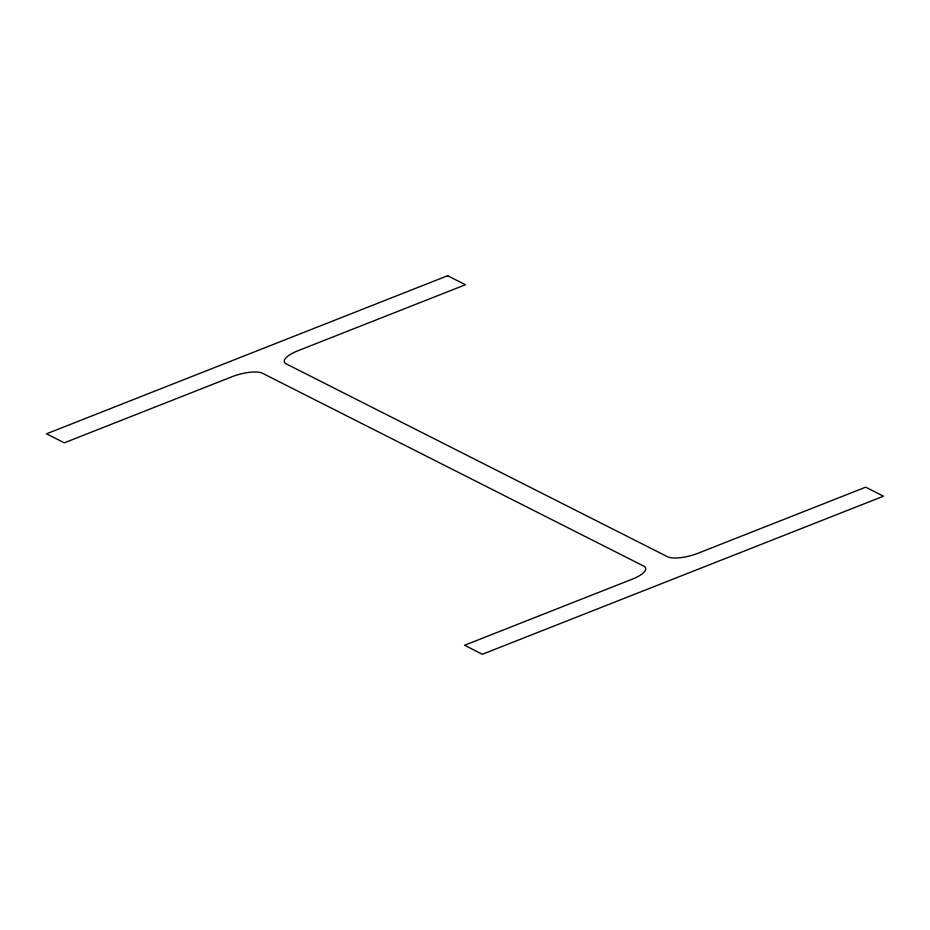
<?xml version="1.0" encoding="UTF-8"?>
<svg xmlns="http://www.w3.org/2000/svg" width="930" height="930" viewBox="0 0 930 930"><rect width="100%" height="100%" fill="white"/><g stroke="black" fill="none" stroke-linecap="round" stroke-linejoin="round"><path stroke-width="1.4" d="M447.632 275.733L46.5 433.81L64.309 442.82L231.849 376.801A23.924 7.556 -15.2 0 1 262.493 373.267L643.734 566.103A23.924 7.556 -15.2 0 1 632.086 579.239L464.558 645.257L482.368 654.267L883.5 496.19L865.691 487.18L698.151 553.199A23.924 7.556 -15.2 0 1 667.508 556.733L286.266 363.897A23.924 7.556 -15.2 0 1 297.914 350.761L465.442 284.743L447.632 275.733"/></g></svg>
